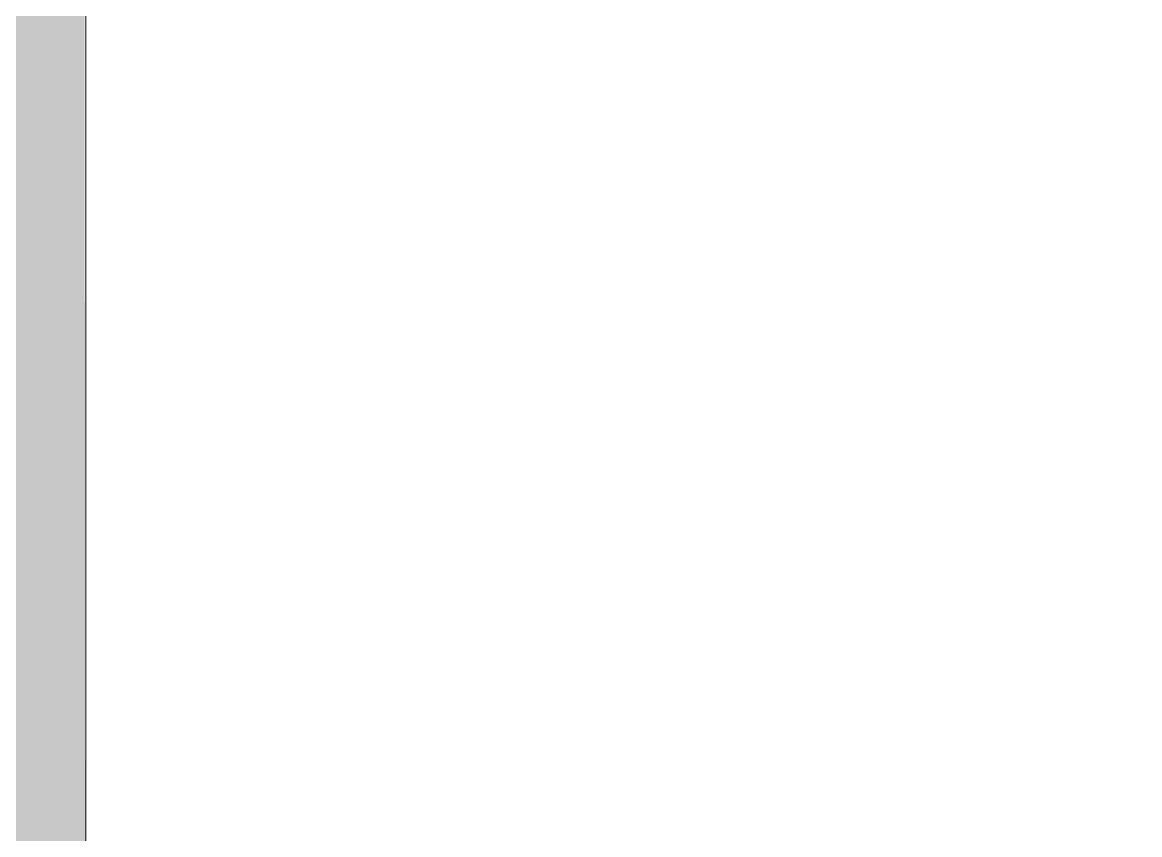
# Model space of a CAD drawing. Header units: inches. Extents: x -4169 to -1846, y 9706 to 12377.
# Drawn here: x -3497.9406 to -3497.6441, y 10669.0642 to 10669.2798 of the extents above; entities that cross this region are included whole.
import ezdxf

# ---------------------------------------------------------------- set-up
doc = ezdxf.new("R2010")
doc.units = ezdxf.units.IN
doc.header["$MEASUREMENT"] = 0
for name, color, linetype, lineweight in [('A-CLNG-PATT-1', 35, 'Continuous', 18), ('I-WALL', 2, 'Continuous', 18), ('I-WALL-2', 2, 'Continuous', 5)]:
    doc.layers.add(name, color=color, linetype=linetype, lineweight=lineweight)

msp = doc.modelspace()

# ---------------------------------------------------------------- hatches: boundary and pattern name
at = {"layer": 'A-CLNG-PATT-1'}
h = msp.add_hatch(dxfattribs=at)
h.set_pattern_fill('FP_27', color=256, style=0, pattern_type=2)
h.set_pattern_definition([(108.435, (4.16, 0), (-16.000521, 32.0003383), [6.072, -44.525]), (139.399, (2.24, 5.76), (-96.00016541, 79.9998798), [2.95, -144.562]), (136.848, (16, 7.68), (-240.00202852, 223.9982064), [7.018, -343.889]), (109.983, (10.88, 12.48), (-47.99971113, 127.99986808), [3.746, -183.53]), (90, (9.6, 0), (-16, 16), [3.2, -12.8]), (118.443, (9.6, 3.2), (112.0002199, -207.99937941), [8.734, -427.981]), (84.289, (5.44, 10.88), (-16.00092206, -143.99947947), [3.216, -157.582]), (129.806, (5.76, 14.08), (64.00060153, -80.0001644), [2.499, -122.465])])
h.paths.add_polyline_path([(-3464.18397, 10649.85793), (-3435.32374, 10649.85793), (-3435.32374, 10668.80793), (-3497.92374, 10668.80793), (-3497.92374, 10650.1894), (-3479.92374, 10650.1894), (-3479.92374, 10649.85793)], flags=0)
h.paths.add_polyline_path([(-3464.18397, 10669.05793), (-3435.32374, 10669.05793), (-3435.32374, 10707.20793), (-3497.92374, 10707.20793), (-3497.92374, 10669.05793), (-3472.24162, 10669.05793)], flags=0)
h.paths.add_polyline_path([(-3464.18397, 10707.45793), (-3435.32374, 10707.45793), (-3435.32374, 10726.40793), (-3478.29874, 10726.40793), (-3478.29874, 10707.45793)], flags=0)
at = {"layer": 'I-WALL-2'}
msp.add_hatch(color=256, dxfattribs=at).paths.add_polyline_path([(-3498.93232, 10668.8894), (-3497.92374, 10668.8894), (-3497.94994, 10704.8894), (-3499.86124, 10704.8894), (-3499.86124, 10704.2644), (-3503.98624, 10704.2644), (-3503.98624, 10704.8894), (-3505.92374, 10704.8894), (-3505.92374, 10668.8894), (-3503.98624, 10668.8894), (-3503.98624, 10669.5144), (-3499.86124, 10669.5144), (-3499.86124, 10668.8894), (-3499.17374, 10668.8894)], flags=0)

# ---------------------------------------------------------------- linework, layer by layer
at = {"layer": 'I-WALL'}
msp.add_line((-3497.92374, 10668.8894), (-3497.92374, 10704.8894), dxfattribs=at)

doc.saveas('drawing.dxf')
